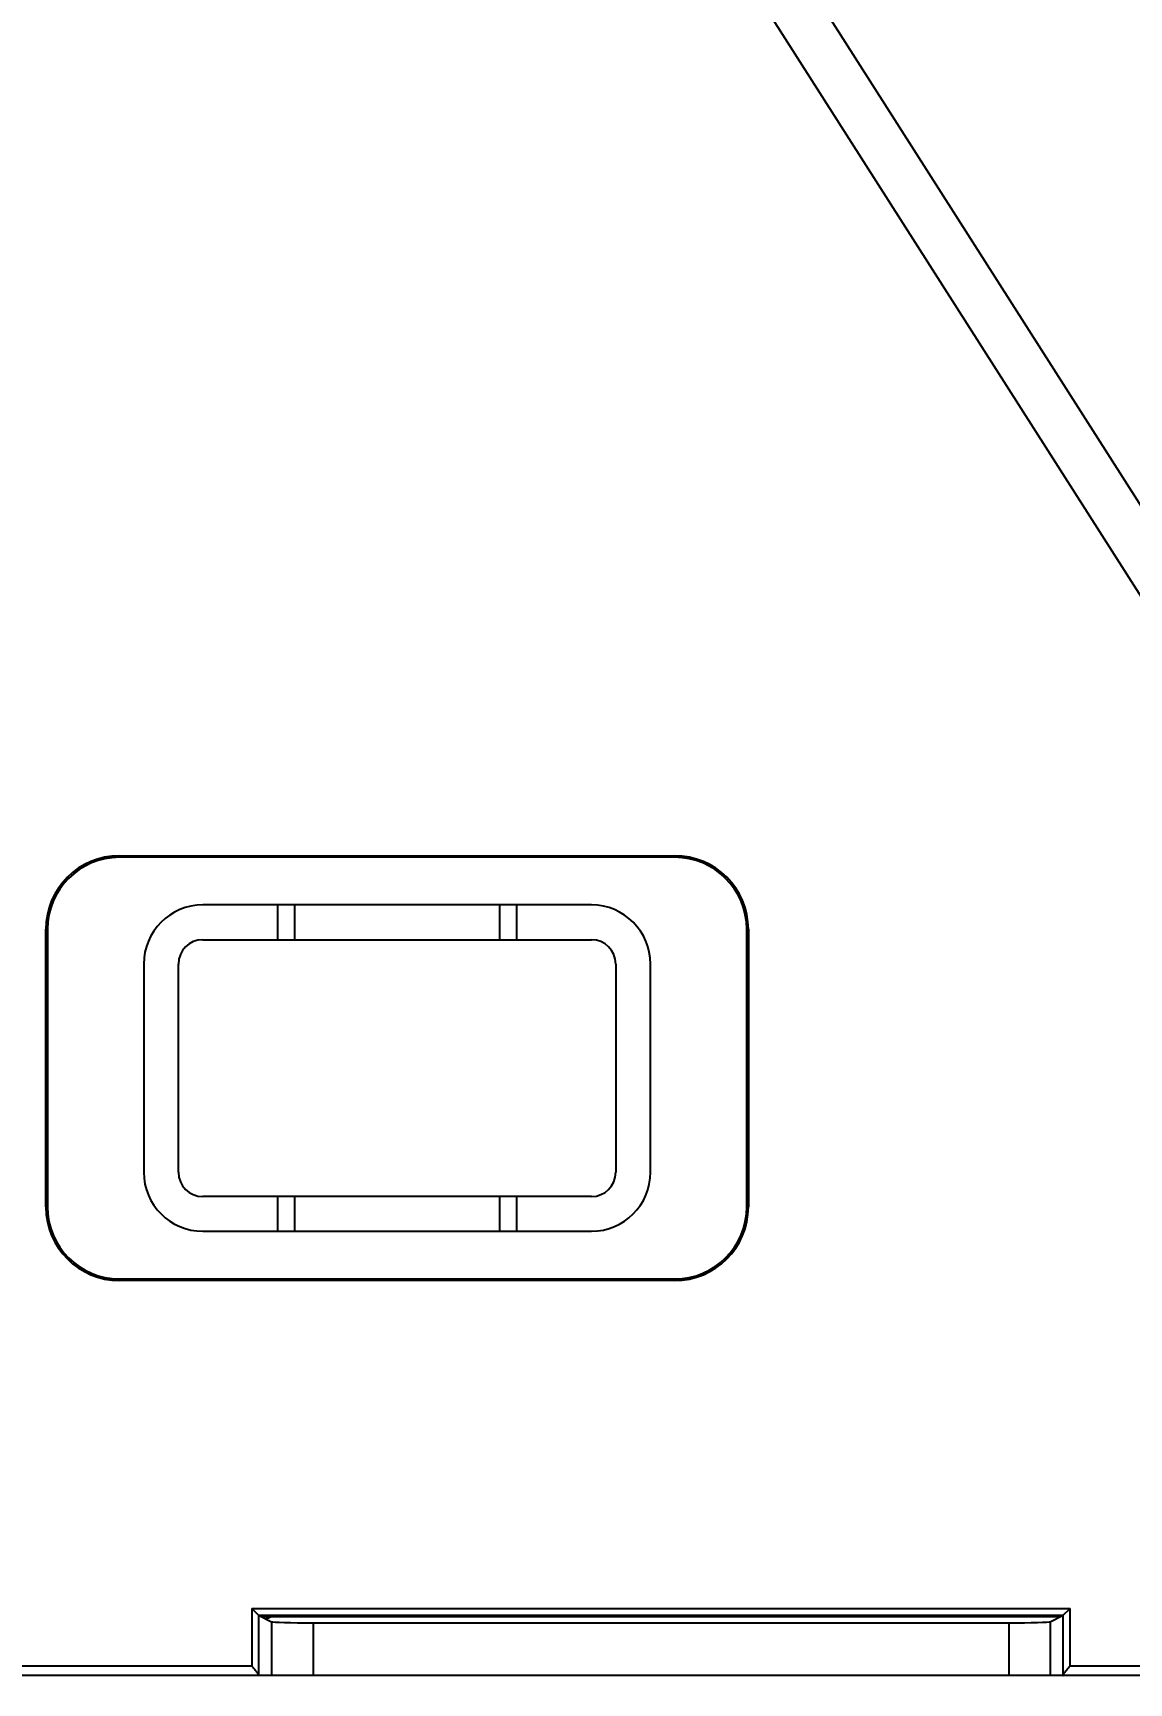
# Model space of a CAD drawing. Header units: millimetres. Extents: x 620 to 19791, y 2539 to 6969.
# Drawn here: x 2971.5 to 3050.4, y 3650.3 to 3769.2 of the extents above; entities that cross this region are included whole.
import ezdxf

# ---------------------------------------------------------------- set-up
doc = ezdxf.new("R2010")
doc.units = ezdxf.units.MM
doc.styles.get("Standard").update_dxf_attribs({"font": 'arial.ttf'})
doc.dimstyles.new('缩小5倍', dxfattribs={"dimtxt": 40, "dimasz": 20, "dimexe": 1, "dimexo": 0.2, "dimgap": 0, "dimtad": 1, "dimtoh": 1, "dimdec": 1, "dimzin": 9, "dimdsep": 46, "dimtxsty": 'Standard', "dimblk": '_FILLED', "dimcen": 0.2, "dimclrd": 256, "dimclre": 256, "dimclrt": 256, "dimadec": 1, "dimazin": 2, "dimtfac": 1, "dimtdec": 1, "dimtofl": 0, "dimtmove": 0, "dimatfit": 3, "dimldrblk": '_FILLED', "dimfxl": 1, "dimtolj": 1, "dimtzin": 0, "dimarcsym": 0})

# ---------------------------------------------------------------- blocks, each defined once
blk = doc.blocks.new('_FILLED')
at = {"color": 0, "linetype": 'ByBlock'}
blk.add_solid([(0, 0), (-1, 0.15), (-1, -0.15)], dxfattribs=at)
blk = doc.blocks.new('*D14')
at = {"lineweight": -2, "transparency": 16777216}
for p, q in [((3089.5, 3675.88), (3089.9, 3675.88)), ((3089.7, 3675.68), (3089.7, 3676.08)), ((3054.51, 3567.51), (3082.29, 3653.05)), ((2653.97, 3567.51), (3054.51, 3567.51))]:
    blk.add_line(p, q, dxfattribs=at)
at = {"layer": 'Defpoints', "color": 0, "transparency": 16777216}
for p in [(3090.94, 3679.68), (3088.47, 3672.07)]:
    blk.add_point(p, dxfattribs=at)
at = {"lineweight": -2, "transparency": 16777216, "xscale": 20, "yscale": 20, "zscale": 20, "rotation": 72.00816518130267}
blk.add_blockref('_FILLED', (3088.47, 3672.07), dxfattribs=at)
at = {"lineweight": 5, "transparency": 16777216, "insert": (2854.24, 3593.8), "char_height": 40, "attachment_point": 5}
blk.add_mtext('\\A1;4-∅8mm [∅3/8"]', dxfattribs=at)
blk = doc.blocks.new('*D15')
at = {"lineweight": -2, "transparency": 16777216}
for p, q in [((3108.2, 3678.18), (3108.2, 3678.58)), ((3108, 3678.38), (3108.4, 3678.38)), ((3050.6, 3485.08), (3101.63, 3656.34)), ((2926.56, 3485.08), (3050.6, 3485.08))]:
    blk.add_line(p, q, dxfattribs=at)
at = {"layer": 'Defpoints', "color": 0, "transparency": 16777216}
for p in [(3109.06, 3681.25), (3107.35, 3675.5)]:
    blk.add_point(p, dxfattribs=at)
at = {"lineweight": -2, "transparency": 16777216, "xscale": 20, "yscale": 20, "zscale": 20, "rotation": 73.4043921111086}
blk.add_blockref('_FILLED', (3107.35, 3675.5), dxfattribs=at)
at = {"lineweight": 5, "transparency": 16777216, "insert": (2988.58, 3505.51), "char_height": 40, "attachment_point": 5}
blk.add_mtext('\\A1;4-M6', dxfattribs=at)

msp = doc.modelspace()

# ---------------------------------------------------------------- linework, layer by layer
at = {"color": 7, "linetype": 'Continuous'}
for p, q in [((2957.93651, 3881.63161), (3083.64045, 3684.31594)), ((3081.417, 3681.29201), (3003.06778, 3804.27564)), ((2977.70388, 3709.92829), (3017.70388, 3709.92829)), ((2977.70388, 3709.92829), (2977.70388, 3709.81282)), ((3017.70388, 3709.81282), (2977.70388, 3709.81282)), ((3017.70388, 3709.92829), (3017.70388, 3709.81282)), ((3011.70388, 3706.37829), (2983.70388, 3706.37829)), ((2989.10388, 3703.87829), (2989.10388, 3706.37829)), ((2990.30388, 3706.37829), (2990.30388, 3703.87829)), ((3005.10388, 3703.87829), (3005.10388, 3706.37829)), ((3006.30388, 3706.37829), (3006.30388, 3703.87829)), ((2972.40388, 3704.62829), (2972.51935, 3704.62829)), ((2972.40388, 3684.62829), (2972.40388, 3704.62829)), ((2972.51935, 3704.62829), (2972.51935, 3684.62829)), ((3023.00388, 3704.62829), (3022.88841, 3704.62829)), ((3022.88841, 3684.62829), (3022.88841, 3704.62829)), ((3023.00388, 3704.62829), (3023.00388, 3684.62829)), ((2983.70388, 3703.87829), (3011.70388, 3703.87829)), ((2979.45388, 3702.12829), (2979.45388, 3687.12829)), ((2981.95388, 3687.12829), (2981.95388, 3702.12829)), ((3013.45388, 3702.12829), (3013.45388, 3687.12829)), ((3015.95388, 3687.12829), (3015.95388, 3702.12829)), ((2972.40388, 3684.62829), (2972.51935, 3684.62829)), ((3011.70388, 3685.37829), (2983.70388, 3685.37829)), ((2989.10388, 3682.87829), (2989.10388, 3685.37829)), ((2990.30388, 3685.37829), (2990.30388, 3682.87829)), ((3005.10388, 3682.87829), (3005.10388, 3685.37829)), ((3006.30388, 3685.37829), (3006.30388, 3682.87829)), ((3023.00388, 3684.62829), (3022.88841, 3684.62829)), ((2983.70388, 3682.87829), (3011.70388, 3682.87829)), ((2977.70388, 3679.44376), (3017.70388, 3679.44376)), ((2977.70388, 3679.32829), (2977.70388, 3679.44376)), ((3017.70388, 3679.32829), (2977.70388, 3679.32829)), ((3017.70388, 3679.32829), (3017.70388, 3679.44376)), ((2987.2294, 3655.71251), (3046.17836, 3655.71251)), ((2987.2294, 3655.71251), (2987.72871, 3655.21319)), ((2987.2294, 3655.71251), (2987.2294, 3651.57829)), ((2987.72871, 3655.21319), (2987.72871, 3650.91584)), ((2987.7294, 3655.21268), (3045.67836, 3655.21268)), ((2987.7294, 3655.21268), (2988.65545, 3654.74997)), ((2987.90303, 3655.12592), (3045.50473, 3655.12592)), ((2988.65545, 3654.74997), (2988.65545, 3650.87829)), ((3044.75231, 3654.74997), (3045.67836, 3655.21268)), ((3044.75231, 3654.74997), (3044.75231, 3650.87829)), ((3045.67905, 3655.21319), (3046.17836, 3655.71251)), ((3045.67905, 3650.91584), (3045.67905, 3655.21319)), ((3046.17836, 3651.57829), (3046.17836, 3655.71251)), ((2991.65134, 3654.67552), (3041.75642, 3654.67552)), ((2991.65134, 3654.67552), (2991.65134, 3650.87829)), ((3041.75642, 3654.67552), (3041.75642, 3650.87829)), ((2943.21873, 3651.57829), (2987.2294, 3651.57829)), ((3046.17836, 3651.57829), (3100.35598, 3651.57829)), ((3124.70388, 3650.87829), (2525.20388, 3650.87829))]:
    msp.add_line(p, q, dxfattribs=at)
for centre, radius, start, end in [((2977.70388, 3704.62829), 5.3, 90, 180), ((2977.70388, 3704.62829), 5.18453, 90, 180), ((3017.70388, 3704.62829), 5.3, 0, 90), ((3017.70388, 3704.62829), 5.18453, 0, 90), ((2983.70388, 3702.12829), 4.25, 90, 180), ((3011.70388, 3702.12829), 4.25, 0, 90), ((2983.70388, 3702.12829), 1.75, 90, 180), ((3011.70388, 3702.12829), 1.75, 0, 90), ((2983.70388, 3687.12829), 4.25, 180, 270), ((2983.70388, 3687.12829), 1.75, 180, 270), ((3011.70388, 3687.12829), 4.25, 270, 0), ((3011.70388, 3687.12829), 1.75, 270, 0), ((2977.70388, 3684.62829), 5.3, 180, 270), ((2977.70388, 3684.62829), 5.18453, 180, 270), ((3017.70388, 3684.62829), 5.3, 270, 0), ((3017.70388, 3684.62829), 5.18453, 270, 0)]:
    msp.add_arc(centre, radius, start, end, dxfattribs=at)
at = {"color": 4, "linetype": 'Continuous'}
msp.add_arc((2985.70388, 3661.75329), 7.25, 290.4383087, 293.8907986, dxfattribs=at)
at = {"color": 7, "linetype": 'Continuous'}
for centre, major_axis, ratio, start_param, end_param in [((2987.73009, 3655.71251), (0, 0.5), 0.052407779, -3.193952531, -3.167772592), ((2991.65134, 3654.75408), (3, 0), 0.026185922, -3.089232776, -1.570796327), ((3041.75642, 3654.75408), (3, 0), 0.026185922, -1.570796327, -0.052359878), ((3045.67768, 3655.71251), (0, 0.5), 0.052407779, -3.115412715, -3.089232776), ((2987.74057, 3651.57829), (0, 0.7), 0.052407779, -3.470592957, -3.141592654), ((3045.6672, 3651.57829), (0, 0.7), 0.052407779, -3.141592654, -2.81259235)]:
    msp.add_ellipse(centre, major_axis=major_axis, ratio=ratio, start_param=start_param, end_param=end_param, dxfattribs=at)
for points, knots in [([(2987.72871, 3650.91584), (2987.72815, 3650.91953), (2987.72629, 3650.92738), (2987.72205, 3650.93958), (2987.71626, 3650.95296), (2987.70613, 3650.97314), (2987.69007, 3651.00058), (2987.66711, 3651.03567), (2987.64041, 3651.07362), (2987.59953, 3651.12885), (2987.54274, 3651.20159), (2987.46947, 3651.29194), (2987.39168, 3651.38573), (2987.31117, 3651.48154), (2987.25676, 3651.54592), (2987.2294, 3651.57829)], [0, 0, 0, 0, 0.013462668, 0.028957857, 0.046471397, 0.065931927, 0.11024824, 0.160922154, 0.216932703, 0.277360522, 0.408428567, 0.54924833, 0.696374455, 0.847320001, 1, 1, 1, 1]), ([(3046.17836, 3651.57829), (3046.151, 3651.54592), (3046.09659, 3651.48154), (3046.01609, 3651.38573), (3045.93829, 3651.29195), (3045.86502, 3651.20159), (3045.80824, 3651.12886), (3045.76737, 3651.07363), (3045.74066, 3651.03568), (3045.7177, 3651.00059), (3045.70163, 3650.97314), (3045.69151, 3650.95296), (3045.68571, 3650.93958), (3045.68147, 3650.92738), (3045.67962, 3650.91953), (3045.67905, 3650.91584)], [0, 0, 0, 0, 0.152678096, 0.303618916, 0.450742786, 0.591560569, 0.722626486, 0.783051622, 0.839064039, 0.88973833, 0.934060337, 0.953523468, 0.971039484, 0.986536586, 1, 1, 1, 1])]:
    msp.add_open_spline(points, degree=3, knots=knots, dxfattribs=at)

# ---------------------------------------------------------------- dimensions: what is measured, and where the dimension line sits
at = {"color": 6, "lineweight": 5}
for p1, p2, text, picture, middle in [((3109.06073, 3681.25333), (3107.34704, 3675.50326), '4-M6', '*D15', (2988.5769, 3485.08239)), ((3090.93941, 3679.6827), (3088.46836, 3672.07389), '4-<>', '*D14', (2854.23811, 3567.51308))]:
    dim = msp.add_diameter_dim_2p(p1=p1, p2=p2, text=text, dimstyle='缩小5倍', override={"dimpost": 'mm'}, dxfattribs=at)
    dim.commit()
    dim.dimension.update_dxf_attribs({"geometry": picture, "text_midpoint": middle, "dimtype": 163})

doc.saveas('drawing.dxf')
